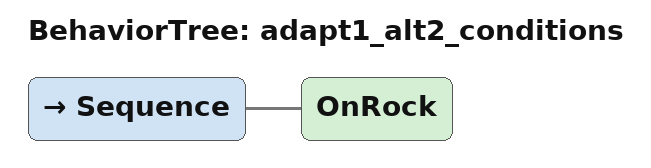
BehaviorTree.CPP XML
<root main_tree_to_execute="MainTree">
    <BehaviorTree ID="adapt1_alt2_conditions">
        <Sequence>
            <OnRock/>
        </Sequence>
    </BehaviorTree>

</root>
